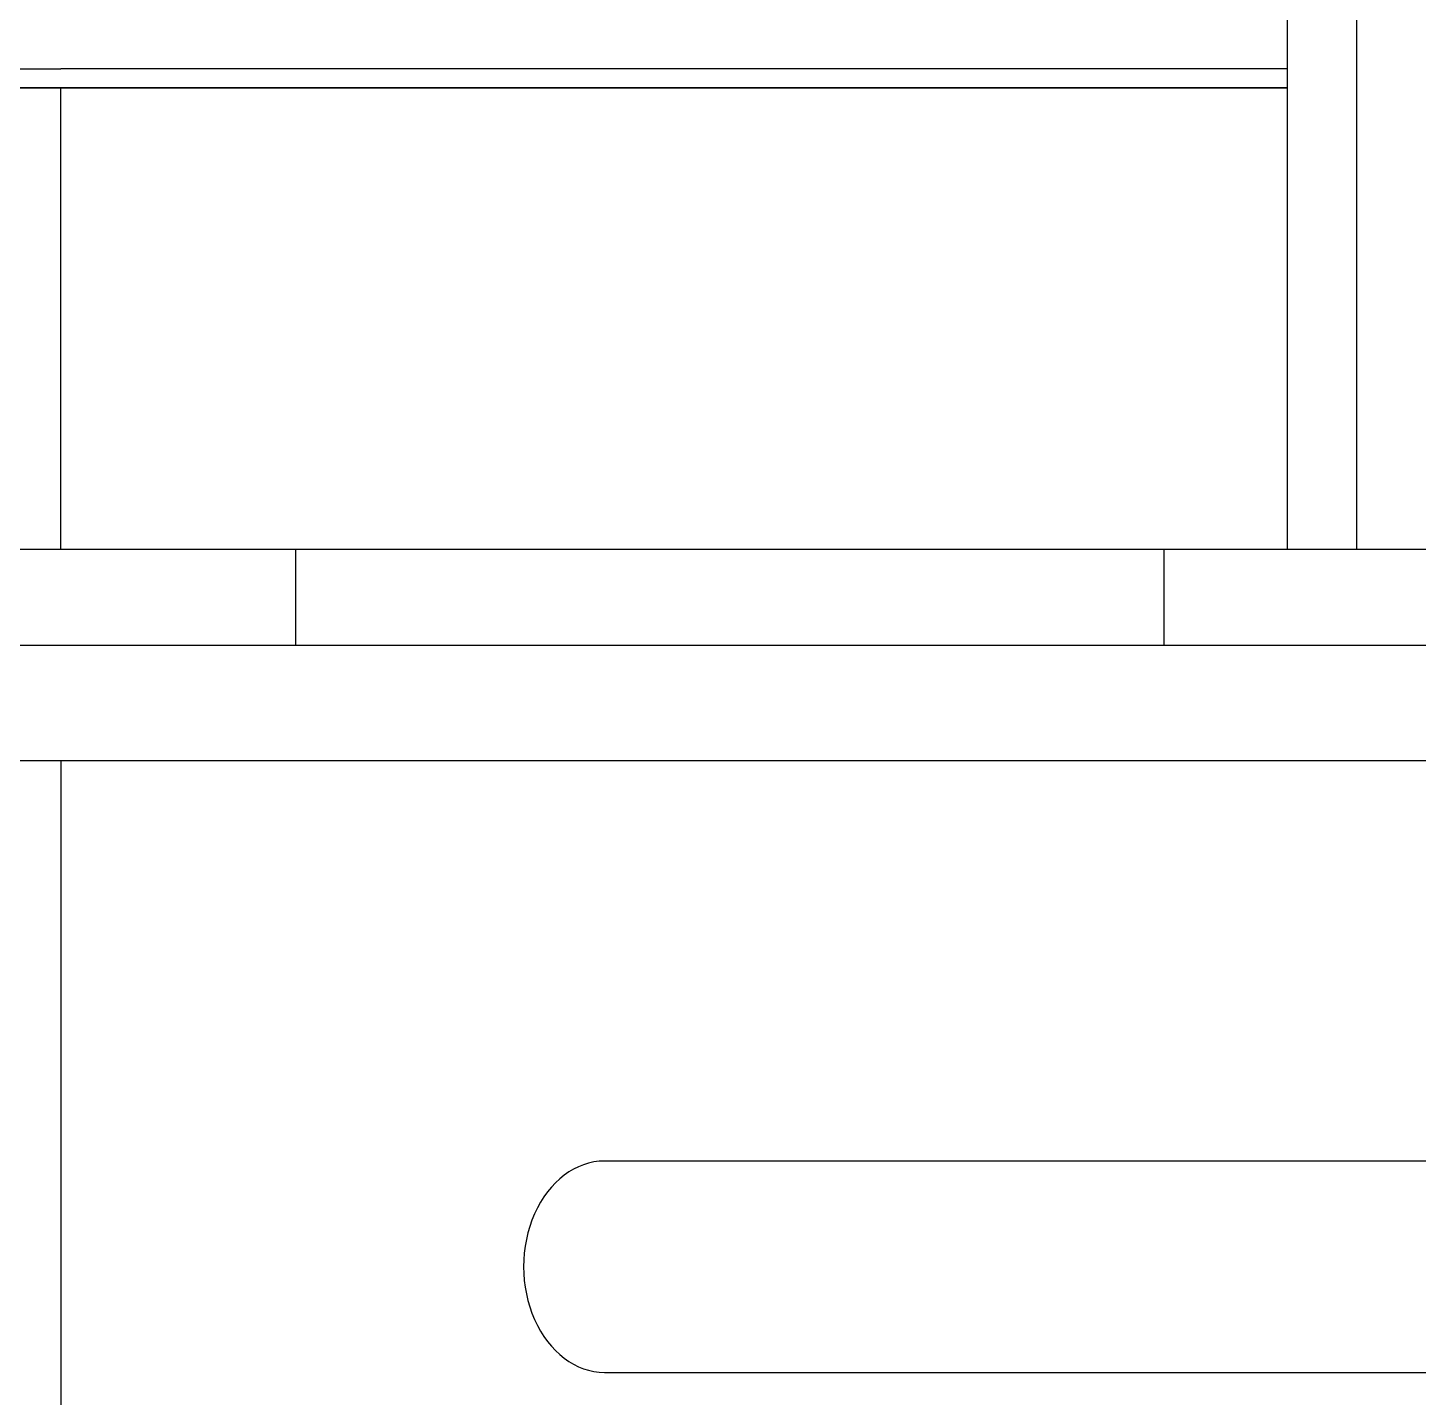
# Model space of a CAD drawing. Extents: x -681219 to -550379, y -242630 to -158199.
# Drawn here: x -603308.6 to -603163.9, y -232144.7 to -232002.1 of the extents above; entities that cross this region are included whole.
import ezdxf

# ---------------------------------------------------------------- set-up
doc = ezdxf.new("R2010")
doc.units = 0
doc.header["$LTSCALE"] = 1000
doc.layers.get('0').update_dxf_attribs({"linetype": 'CONTINUOUS'})

# ---------------------------------------------------------------- blocks, each defined once
blk = doc.blocks.new('CYPJ15001B0001XY_A_CYPJ1000_V_1')
at = {"color": 0, "linetype": 'ByBlock', "lineweight": -2}
for p, q in [((-661.29, -494.03), (-661.29, -686.87)), ((-639.29, -686.87), (-639.29, -494.03)), ((-703, -781), (-703, -512.79)), ((-725, -628.65), (-725, -589.31)), ((-715, -628.65), (-715, -589.31)), ((-835, -608.64), (-725, -608.64)), ((-835, -615.85), (-725, -615.85)), ((-775, -615.85), (-775, -743.47)), ((-773, -615.85), (-773, -743.47)), ((-773, -743.47), (-773, -615.85)), ((-725, -719), (-725, -628.65)), ((-715, -628.65), (-725, -628.65)), ((-715, -719), (-715, -628.65)), ((-725, -781), (-725, -719)), ((-715, -719), (-725, -719)), ((-715, -781), (-715, -719)), ((-715, -781), (-715, -719)), ((-775, -856), (-775, -743.47)), ((-773, -856), (-773, -743.47)), ((-773, -743.47), (-773, -856)), ((-725, -743.47), (-773, -743.47)), ((-703, -743.47), (-535.5, -743.47))]:
    blk.add_line(p, q, dxfattribs=at)
blk.add_ellipse((-650.29, -686.87), major_axis=(-11, 0), ratio=0.766044, start_param=0, end_param=3.141593, dxfattribs=at)

msp = doc.modelspace()

# ---------------------------------------------------------------- linework, layer by layer
at = {"color": 4}
msp.add_circle((-602561.7373, -232581.3953), 700, dxfattribs=at)

# ---------------------------------------------------------------- block references
at = {"color": 4, "rotation": 270}
msp.add_blockref('CYPJ15001B0001XY_A_CYPJ1000_V_1', (-602561.7373, -232781.3953), dxfattribs=at)

doc.saveas('drawing.dxf')
